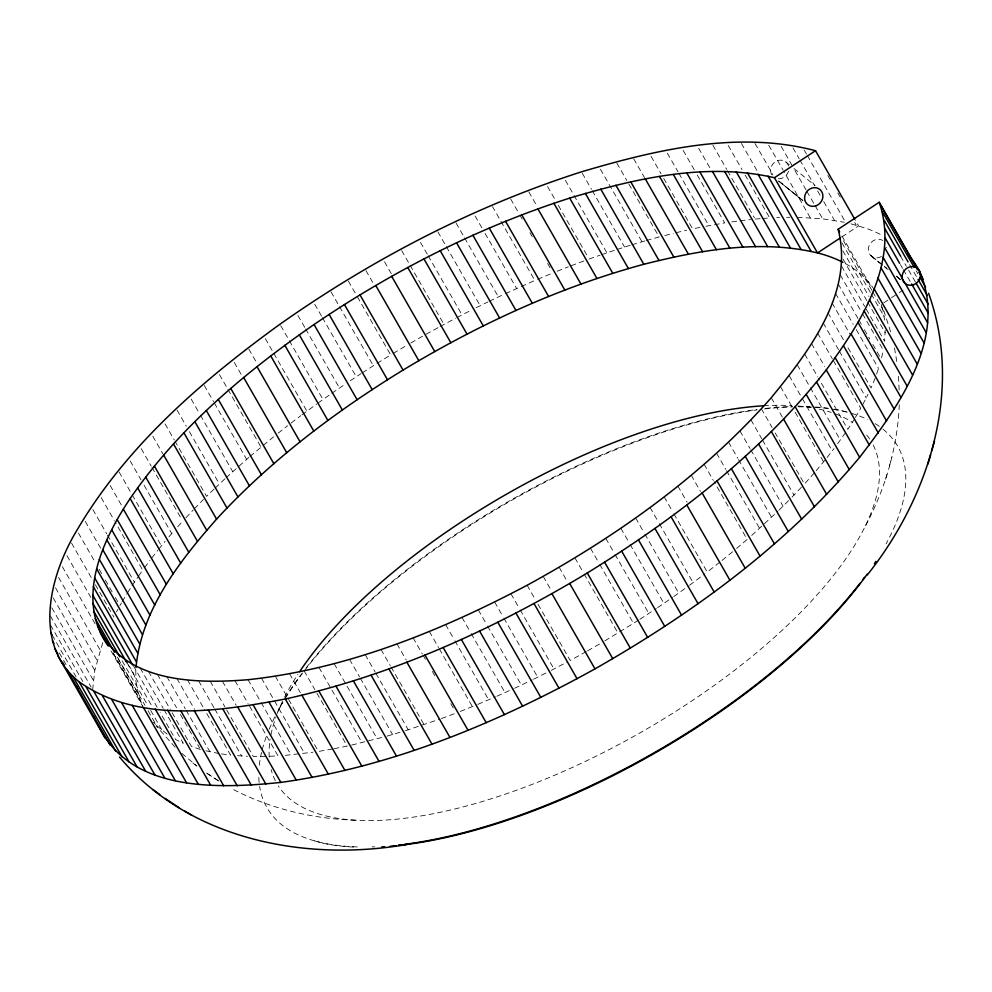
<?xml version="1.0" encoding="UTF-8"?>
<svg xmlns="http://www.w3.org/2000/svg" width="992" height="992" viewBox="0 0 992 992"><rect width="100%" height="100%" fill="white"/><g stroke="black" fill="none" stroke-linecap="round" stroke-linejoin="round"><path stroke-width="0.74" stroke-dasharray="4.96 3.72" d="M92.665 689.775L94.786 670.48L102.945 641.874M885.174 330.063L884.628 341.285L865.396 307.718M899.273 404.773C897.5 448.099 884.802 490.668 864.007 528.637M881.59 357.876L883.314 350.089M876.618 374.034L879.358 365.862M889.378 466.029L891.833 457.622M885.571 479.347L887.939 471.175M875.155 378.15L871.038 387.996L847.193 346.369M862.804 404.476L868.037 394.283M116.56 611.903L117.912 609.361M279.93 707.408L282.869 702.113M119.958 605.542L121.483 602.962M122.239 601.66L126.815 593.898M855.364 417.458L860.746 408.32L833.057 359.984M127.571 592.72L131.366 586.818M132.122 585.627L137.714 577.294M854.608 418.76L847.8 429.362L818.574 378.324M138.545 576.104L142.699 570.115L115.01 521.767M837.67 443.709L846.151 431.743M144.497 567.697L149.904 560.43M827.068 457.51L834.074 448.533M151.702 558.012L157.864 550.25M158.745 549.134L165.143 541.334M816.168 470.716L826.2 458.614M168.913 536.87L173.736 531.266M177.729 526.777L182.726 521.16M814.32 472.911L804.462 483.997L775.236 432.958M185.901 517.787L193.291 509.9M792.05 497.128L803.408 485.1M194.345 508.772L203.509 499.472M778.906 510.272L791.046 498.145M214.036 489.143L206.572 496.372L175.038 441.304M215.103 488.101L224.924 478.826M751.7 535.444L777.864 511.277M226.04 477.797L248.806 457.436M249.922 456.494L273.556 436.827M736.622 548.427L747.174 539.462L714.104 481.715M722.064 560.381L733.162 551.329M278.194 433.12L287.618 425.742M719.808 562.191L707.222 572.049L673.382 512.963M291.152 422.976L300.824 415.685M302.039 414.78L316.783 403.955M689.514 585.28L704.878 573.822M318.023 403.05L330.584 394.171M673.754 596.564L688.312 586.16M331.849 393.278L345.452 383.966M657.634 607.637L672.526 597.42M350.25 380.742L361.125 373.575M639.914 619.293L656.382 608.468M841.898 236.89L858.601 225.916L855.513 220.546M883.773 302.796L890.196 298.58M891.473 297.736L897.896 293.508M899.186 292.665L903.03 290.135M362.34 372.794L375.807 364.163M604.835 640.894L638.637 620.112M377.047 363.394L390.674 354.938L356.835 295.852M393.192 353.437L407.005 345.204M410.8 342.996L423.485 335.718M587.599 650.839L600.879 643.225M426.027 334.267L438.836 327.224M440.113 326.517L455.564 318.271M586.272 651.595L570.189 660.449L536.35 601.363M456.853 317.589L471.088 310.285M551.279 670.369L567.486 661.875M476.284 307.656L487.977 301.928M533.634 679.198L549.928 671.051M489.267 301.295L503.986 294.302M514.575 688.262L532.282 679.855M505.387 293.657L534.824 280.476L492.528 206.609M496.868 696.248L513.211 688.882M477.834 704.37L495.504 696.843M537.627 279.31L553.003 272.887M460.238 711.45L476.482 704.94M557.182 271.238L568.317 266.836M571.094 265.744L584.92 260.586M441.403 718.568L456.184 713.05M589.074 259.036L600.048 255.192M601.412 254.721L615.722 249.91M405.406 730.695L440.051 719.064M617.198 249.438L630.354 245.272M631.805 244.826L644.837 240.957M387.016 736.126L403.98 731.116M646.263 240.548L659.147 236.964L627.614 181.908M351.652 745.066L385.615 736.523M664.776 235.538L673.233 233.393M676.048 232.674L686.6 230.28M700.005 227.428L692.627 228.904L661.862 175.187M705.907 226.25L724.706 222.927L695.491 171.901M334.093 748.712L347.2 746.083L315.667 691.027M332.642 748.997L318.42 751.44L287.655 697.723M731.736 221.923L738.755 220.931M285.312 755.358L312.877 752.234M740.156 220.732L750.671 219.567M755.172 219.071L760.988 218.612M762.439 218.5L769.718 217.942L745.104 174.964M776.736 217.645L779.551 217.533M269.663 756.264L278.058 755.916L248.843 704.89M786.768 217.347L789.781 217.335M265.459 756.437L253.332 756.474L225.643 708.139M797.295 217.31L822.69 218.848L844.316 222.27M237.51 755.681L247.504 756.251M355.347 820.186C312.058 818.933 268.894 808.393 230.578 788.045M221.464 753.895L230.553 755.098L204.402 709.441M205.84 750.783L218.513 753.424M851 223.857L866.19 228.346A469.476 187.203 -29.8 0 1 882.781 235.6M314.6 840.881L322.921 843.188A363.469 145.526 -29.8 0 0 356.091 847.18M200.434 749.431L191.543 746.592L170.016 708.982M218.86 781.026L206.41 772.979M217.942 780.53L206.324 772.892M181.796 753.312L196.639 765.836M156.525 725.524L168.603 735.295M193.018 763.195L199.218 767.734M871.137 255.899L886.674 268.398M896.235 276.086L899.818 278.963M778.522 180.99L802.392 200.235L778.993 181.3M785.751 161.87L789.272 164.722M793.96 168.516L815.089 185.616M870.852 255.638L888.361 269.812M896.52 276.421L900.029 279.248M778.956 181.152L803.88 201.45M872.055 256.593L886.315 268.175M897.016 276.867L900.575 279.769M175.138 747.187L156.166 725.933M153.512 722.213L155.521 724.42M900.352 264.566L902.596 268.386M903.34 269.663L910.867 282.584M768.738 145.241L783.134 170.19M908.622 270.171L915.405 281.976M806.112 190.018L793.6 168.206M806.868 191.332L814.407 204.439M815.151 205.741L822.69 218.848M754.999 143.456L771.206 171.579A16.579 15.029 -51 0 0 771.553 172.645L772.88 174.964M810.278 217.806L783.854 171.48M916.348 271.039L917.885 273.73M909.602 264.616L917.29 278.045M900.6 256.184L906.39 266.29M827.824 175.485L830.899 180.866M837.818 192.944L840.906 198.313M854.744 222.493L856.282 225.172M804.19 150.015L806.496 154.045M807.265 155.384L845.717 222.53M792.98 147.907L799.13 158.646M799.899 159.997L814.519 185.504M817.594 190.886L820.669 196.255M823.744 201.624L834.52 220.422M841.985 235.997L871.98 288.374M843.498 240.808L871.956 290.495M872.724 291.834L882.731 309.293L884.69 320.701M841.972 242.916L870.43 292.603M871.199 293.942L884.269 316.783M842.803 250.753L868.955 296.41M842.915 258.924L866.76 300.564M867.529 301.903L885.224 332.791M841.551 266.079L864.627 306.367M840.249 274.883L861.775 312.48M862.544 313.832L882.545 348.738M838.228 283.972L858.229 318.891M858.998 320.23L861.304 324.26M864.379 329.629L869.761 339.028M872.836 344.398L879.755 356.488M835.512 293.334L853.194 324.223M856.27 329.592L878.577 368.54M741.458 143.493L757.615 171.703M832.077 302.944L849.772 333.833M827.96 312.79L844.118 341M728.178 145.427L742.028 169.595M823.162 322.859L838.538 349.717M839.306 351.056L866.227 398.065M712.864 145.204L726.714 169.384M727.483 170.723L754.404 217.719M817.681 333.126L832.288 358.633M811.53 343.554L824.612 366.395M698.628 148.217L710.929 169.694M804.735 354.156L817.805 376.985M683.178 150.412L694.722 170.55M797.283 364.895L809.596 386.384M810.365 387.723L840.36 440.101M667.331 153.14L678.094 171.938M678.863 173.278L708.858 225.655M789.21 375.745L801.524 397.234M802.292 398.573L832.288 450.951M651.087 156.389L661.094 173.848M780.53 386.694L792.062 406.832M795.138 412.201L823.596 461.9M771.243 397.718L782.787 417.855M633.739 158.819L644.515 177.618M761.385 408.791L772.16 427.589M616.85 163.097L626.845 180.556M750.969 419.901L761.732 438.7M762.501 440.051L794.034 495.107M600.445 169.235L641.973 241.75M740.007 431.024L750.002 448.483M750.783 449.822L783.085 506.23M582.242 173.166L591.48 189.286M592.249 190.625L624.551 247.033M728.537 442.147L737.763 458.254M738.532 459.594L771.602 517.34M565.366 180.284L606.906 252.799M716.559 453.22L725.784 469.34M726.553 470.679L759.624 528.426M547.547 186.521L555.235 199.95M558.31 205.319L588.306 257.697M704.109 464.256L713.335 480.376M528.798 191.878L537.255 206.646M691.213 475.218L700.439 491.338M677.883 486.092L687.109 502.2M510.706 199.032L519.163 213.801M519.932 215.14L522.238 219.17M529.926 232.599L532.233 236.629M547.621 263.488L550.696 268.857M664.156 496.843L672.613 511.612M650.058 507.458L658.514 522.238M659.283 523.578L693.123 582.664M475.081 215.958L482 228.048M485.076 233.418L516.609 288.486M635.612 517.936L644.068 532.704M644.837 534.043L678.677 593.129M456.072 223.039L463.772 236.468M464.541 237.807L498.381 296.893M620.843 528.228L629.3 542.996M630.069 544.335L663.908 603.421M437.869 231.83L445.557 245.26M446.326 246.611L480.165 305.697M605.777 538.321L614.246 553.09M615.015 554.429L648.855 613.527M420.484 242.358L427.403 254.436M428.172 255.787L462.012 314.873M590.463 548.204L598.92 562.972M599.689 564.324L633.528 623.41M401.661 250.542L409.349 263.971M410.118 265.31L443.957 324.396M574.901 557.851L583.358 572.632M584.127 573.971L617.198 631.718M384.499 261.752L391.418 273.842M559.141 567.263L567.598 582.031M543.207 576.389L551.664 591.17M365.961 270.593L373.649 284.022M527.124 585.243L535.581 600.011M348.378 281.083L356.066 294.512M510.93 593.786L519.386 608.567M520.155 609.906L553.995 668.992M331.03 291.846L338.718 305.276M339.487 306.615L373.327 365.701M494.648 602.02L503.105 616.788M503.874 618.128L537.714 677.226M314.712 304.209L321.631 316.299M322.4 317.638L356.24 376.724M478.318 609.906L486.787 624.687M487.556 626.026L521.395 685.112M297.922 315.468L304.842 327.558M305.61 328.898L339.45 387.984M461.974 617.458L470.431 632.226M471.2 633.566L505.04 692.652M280.686 325.599L322.983 399.466M445.631 624.638L454.088 639.406M454.857 640.745L488.696 699.844M265.335 338.619L273.036 352.048M273.804 353.388L306.875 411.134M429.338 631.433L438.563 647.553M439.332 648.892L472.403 706.639M248.843 349.11L257.312 363.89M413.106 637.844L422.344 653.964M423.113 655.303L425.419 659.333M432.338 671.423L435.414 676.792M450.79 703.65L453.865 709.02M396.986 643.858L406.212 659.978M234.31 362.452L241.998 375.881M381.002 649.45L390.228 665.57M390.997 666.909L424.068 724.656M219.455 374.567L227.143 387.996M227.912 389.348L260.983 447.082M365.18 654.621L375.174 672.08M375.943 673.432L408.245 729.827M204.302 385.454L213.528 401.562M214.297 402.913L246.599 459.308M349.544 659.358L359.55 676.817M360.319 678.168L392.621 734.564M191.183 399.094L199.64 413.875M200.421 415.214L232.723 471.609M334.143 663.66L377.208 738.854M177.06 410.118L186.298 426.225M189.373 431.607L219.368 483.972M318.99 667.492L362.068 742.698M165.032 423.857L174.27 439.964M304.122 670.877L314.898 689.676M289.565 673.791L300.34 692.602M152.818 436.257L162.812 453.716M275.354 676.246L286.886 696.384M141.199 448.644L151.193 466.104M151.962 467.443L181.958 519.82M261.491 678.218L273.804 699.695M274.573 701.046L304.569 753.412M130.2 460.995L140.963 479.793M144.051 485.175L171.728 533.51M248.037 679.706L260.338 701.195M261.107 702.534L291.102 754.912M119.077 471.944L131.39 493.433M132.159 494.772L161.386 545.811M234.992 680.71L248.062 703.539M222.394 681.231L236.232 705.411M110.162 485.497L122.475 506.986M210.254 681.281L224.874 706.788M101.172 497.6L114.241 520.428M198.611 680.834L213.999 707.693M214.768 709.032L241.688 756.028M92.864 509.566L106.702 533.746M107.471 535.085L134.391 582.081M187.476 679.904L203.633 708.102M176.886 678.491L194.568 709.379M85.275 521.383L100.663 548.241M166.83 676.594L185.293 708.821M186.062 710.16L209.907 751.8M78.418 533.026L95.344 562.576M99.188 569.284L102.263 574.653M105.338 580.022L112.257 592.112M115.345 597.482L118.42 602.863M157.356 674.225L176.588 707.792M180.432 714.513L199.665 748.08M148.478 671.386L169.248 707.643M71.548 543.12L92.306 579.39M95.381 584.759L113.844 616.987M140.194 668.075L163.271 708.362M164.04 709.702L183.272 743.281L175.609 739.511L160.233 712.653M133.312 665.657L157.158 707.284M66.96 555.694L90.793 597.32M127.063 662.768L152.446 707.085M128.228 665.086C139.004 677.214 135.532 694.214 143.505 707.705M122.14 660.846L147.622 705.114M150.697 710.483L162.229 730.62M117.304 657.039L144.993 705.386M148.068 710.756L155.756 724.185M118.296 658.924L138.297 693.842M113.038 652.848L143.034 705.225M113.621 653.964L140.542 700.96M111.005 650.938L142.538 705.994M62.36 566.68L95.43 624.414M58.54 577.394L100.08 649.909M55.515 587.834L97.042 660.35M53.258 597.965L94.786 670.48M51.807 607.786L93.335 680.301M50.369 615.908L91.128 687.084M50.505 625.034L82.807 681.43M52.192 635.116L76.037 676.742M59.297 652.86L66.997 666.289M781.101 146.233L792.868 166.904M883.785 310.608L891.163 333.424M881.206 304.482L882.731 309.293M894.511 348.068L897.264 364.399M898.467 376.315L899.174 390.067M135.805 670.344L135.916 678.516M882.967 429.164A363.469 144.931 -29.8 0 1 886.067 543.864M374.778 846.821A363.469 144.931 -29.8 0 1 372.074 846.908M357.343 846.908A363.469 144.931 -29.8 0 1 259.619 786.433M259.123 782.415A363.469 144.931 -29.8 0 1 258.788 776.885M259.321 765.278A363.469 144.931 -29.8 0 1 261.541 752.482M262.186 749.84A363.469 144.931 -29.8 0 1 267.493 733.46M269.192 729.232A363.469 144.931 -29.8 0 1 275.193 716.261M277.822 711.227A363.469 144.931 -29.8 0 1 282.894 702.274M285.237 698.393A363.469 144.931 -29.8 0 1 302.709 672.96M304.507 670.604A363.469 144.931 -29.8 0 1 757.132 409.87M764.485 408.952A363.469 144.931 -29.8 0 1 792.509 406.906M798.386 406.807A363.469 144.931 -29.8 0 1 811.543 407.067M814.37 407.228A363.469 144.931 -29.8 0 1 828.618 408.58M833.131 409.25A363.469 144.931 -29.8 0 1 848.656 412.56L841.662 410.626A363.469 145.526 -29.8 0 0 834.458 409.212M851.297 413.304A363.469 144.931 -29.8 0 1 867.516 419.492M875.118 423.634A363.469 144.931 -29.8 0 1 879.73 426.696M845.407 263.624A421.017 167.884 -29.8 0 1 873.047 287.866M873.208 445.048A342.897 136.735 -29.8 0 1 642.506 731.439A342.897 136.735 -29.8 0 1 278.355 785.999M275.379 780.828A342.897 136.735 -29.8 0 1 271.138 769.532M269.204 757.057A342.897 136.735 -29.8 0 1 270.159 739.201M270.94 734.849A342.897 136.735 -29.8 0 1 275.838 717.39M277.301 713.446A342.897 136.735 -29.8 0 1 282.546 701.356M284.568 697.227A342.897 136.735 -29.8 0 1 297.947 674.225M763.604 405.778A342.897 136.735 -29.8 0 1 791.901 405.604M797.828 406.013A342.897 136.735 -29.8 0 1 810.935 407.588M819.119 409.138A342.897 136.735 -29.8 0 1 831.234 412.399M835.462 413.887A342.897 136.735 -29.8 0 1 852.76 422.58M866.686 435.029A342.897 136.735 -29.8 0 1 870.232 439.878M285.088 698.132A363.469 145.526 -29.8 0 1 301.655 673.828M306.144 667.938A363.469 145.526 -29.8 0 1 756.896 409.473M765.712 408.394A363.469 145.526 -29.8 0 1 792.31 406.559M798.188 406.46A363.469 145.526 -29.8 0 1 809.931 406.683M815.598 407.005A363.469 145.526 -29.8 0 1 828.456 408.295M886.6 247.442A9.697 8.779 -51 0 1 886.6 247.839M881.516 256.494A9.697 8.779 -51 0 1 870.009 254.684A9.697 8.779 -51 0 1 871.013 242.569A9.697 8.779 -51 0 1 882.855 240.51M771.714 174.741A9.697 8.779 -51 0 1 776.203 161.225A9.697 8.779 -51 0 1 788.516 165.986M788.516 171.194A9.697 8.779 -51 0 1 777.567 178.709"/><path stroke-width="1.49" d="M108.116 645.928C75.008 599.59 102.238 540.082 130.15 498.567C178.3 428.346 244.565 372.707 314.042 324.508C392.919 270.977 478.789 227.156 569.706 198.102C635.388 178.548 706.192 161.956 774.442 177.729L817.507 252.935L840.621 237.733M136.003 667.517C141.385 609.596 179.49 561.311 216.566 519.138C270.754 460.4 335.073 411.742 403.05 370.078C478.256 324.644 558.856 287.283 643.808 264.281C701.059 249.835 762.278 238.762 820.595 253.704A421.017 167.884 -29.8 0 1 842.927 262.322M854.744 219.207L815.523 150.71C737.936 130.274 656.493 149.631 581.473 171.827C473.742 206.324 372.273 259.172 279.918 324.26C201.748 380.94 126.232 446.14 76.88 530.336C50.009 574.678 31.794 644.093 79.075 681.789C138.768 723.9 218.042 711.524 285.324 699.025C392.423 675.316 493.594 629.399 587.276 572.992C676.432 517.985 761.186 452.761 826.249 369.917C860.622 323.082 899.794 262.57 879.222 202.256L838.141 229.276C854.447 292.702 808.939 351.515 771.243 397.718C702.906 475.205 617.421 535.916 527.124 585.243C440.138 631.284 346.58 669.092 248.037 679.706C196.962 683.81 129.332 682.905 100.428 632.499M99.051 726.417C130.622 792.484 219.331 788.714 280.86 782.403C392.063 767.014 497.327 722.858 594.989 668.868C693.358 612.82 786.718 544.682 859.63 457.324C898.368 406.856 947.943 338.086 919.77 271.709A469.476 187.203 -29.8 0 0 908.139 254.857M867.281 574.963C929.095 497.314 963.344 389.819 928.574 293.272M931.748 450.715L934.514 441.229M927.929 464.033L930.62 454.795M774.442 177.729L815.523 150.71M406.187 844.601C304.383 861.998 188.381 839.517 119.511 757.008M179.403 807.922L165.007 798.362M184.599 810.972L192.026 815.436M152.929 789.558L159.861 794.642M916.162 283.278L928.214 304.246M884.616 247.628L901.592 277.103A16.579 15.029 -51 0 0 901.939 278.169L904.605 282.807A16.579 15.029 -51 0 0 905.324 283.625L927.681 322.834M879.222 202.256L917.674 269.402M919.212 272.093L922.287 277.462M879.991 204.017L917.674 269.824M919.212 272.502L923.056 279.223M882.496 211.953L914.029 267.009M920.192 277.76L925.573 287.159M884.219 220.298L908.064 261.938M918.059 279.397L927.297 295.504M883.153 257.449L926.23 332.655M880.908 267.58L923.974 342.786M877.87 278.02L920.948 353.226M874.051 288.734L917.129 363.94M838.141 229.276L839.678 231.967M869.463 299.72L912.528 374.926M864.106 310.942L907.172 386.148M857.993 322.388L901.071 397.594M768.044 176.13L811.121 251.336M851.136 334.031L894.214 409.237M758 174.245L801.065 249.451M747.398 172.831L790.463 248.037M843.56 345.848L886.625 421.054M736.262 171.901L779.34 247.107M835.252 357.814L878.317 433.02M724.619 171.455L767.696 246.661M826.249 369.917L869.327 445.123M712.492 171.492L755.557 246.698M699.893 172.013L742.958 247.219M816.565 382.118L859.63 457.324M686.848 173.03L729.914 248.223M806.211 394.419L849.288 469.625M673.382 174.518L716.447 249.724M795.224 406.77L838.29 481.976M659.531 176.489L702.596 251.695M783.606 419.157L826.671 494.363M645.308 178.932L688.386 254.138M630.751 181.846L673.828 257.052M771.379 431.557L814.457 506.763M615.883 185.231L658.961 260.437M758.582 443.957L801.66 519.163M600.743 189.075L643.808 264.281M745.228 456.32L788.305 531.526M585.33 193.366L628.407 268.572M731.352 468.621L774.417 543.827M569.706 198.102L612.771 273.308M716.968 480.847L760.033 556.053M553.883 203.273L596.948 278.479M702.113 492.962L745.178 568.168M537.9 208.866L580.965 284.072M521.767 214.88L564.845 290.086M686.799 504.953L729.876 580.159M505.548 221.29L548.613 296.496M671.076 516.795L714.153 592.001M489.254 228.098L532.32 303.292M654.968 528.476L698.033 603.669M472.911 235.278L515.976 310.484M638.501 539.946L681.566 615.152M456.556 242.817L499.633 318.023M621.711 551.205L664.776 626.411M440.225 250.716L483.302 325.909M604.624 562.228L647.689 637.434M423.956 258.937L467.021 334.143M587.276 572.992L630.342 648.198M407.762 267.48L450.827 342.686M569.693 583.482L612.758 658.676M391.679 276.334L434.744 351.54M375.745 285.473L418.81 360.666M551.924 593.662L594.989 668.868M359.984 294.872L403.05 370.078M533.994 603.533L577.059 678.739M344.422 304.519L387.488 379.725M515.927 613.056L559.004 688.262M329.096 314.414L372.174 389.608M497.786 622.232L540.851 697.438M314.042 324.508L357.108 399.714M479.57 631.036L522.648 706.242M299.274 334.8L342.339 410.006M461.342 639.456L504.407 714.649M284.828 345.266L327.893 420.472M443.126 647.454L486.192 722.66M270.717 355.88L313.794 431.086M424.948 655.042L468.013 730.248M257.002 366.643L300.068 441.849M406.856 662.197L449.922 737.391M243.672 377.506L286.738 452.712M230.776 388.467L273.842 463.673M388.876 668.893L431.942 744.099M218.327 399.503L261.392 474.709M371.045 675.13L414.123 750.336M206.348 410.589L249.414 485.795M353.4 680.896L396.478 756.102M194.866 421.699L237.944 496.905M335.978 686.179L379.043 761.385M183.917 432.822L226.982 508.028M318.804 690.965L361.869 766.171M173.488 443.932L216.566 519.138M301.903 695.256L344.98 770.462M163.63 455.018L206.708 530.224M154.355 466.042L197.42 541.235M285.324 699.025L328.402 774.231M145.663 476.991L188.74 552.184M269.092 702.274L312.158 777.48M137.59 487.841L180.668 563.034M253.233 705.002L296.31 780.208M130.15 498.567L173.216 573.773M237.795 707.197L280.86 782.403M123.343 509.169L166.42 584.375M117.205 519.61L160.27 594.816M222.778 708.858L265.856 784.064M111.724 529.864L154.789 605.07M208.233 709.987L251.311 785.193M106.913 539.933L149.99 615.139M102.796 549.779L145.861 624.985M194.184 710.57L237.249 785.776M99.374 559.401L142.439 634.595M180.656 710.619L223.721 785.825M96.646 568.751L139.723 643.957M94.637 577.84L137.702 653.046M167.673 710.123L210.738 785.329M93.322 586.644L136.4 661.85M92.727 595.138L132.73 664.975M155.26 709.082L198.326 784.288M125.525 660.089L127.063 662.768M92.851 603.322L125.922 661.069M93.682 611.159L119.834 656.816M95.22 618.636L114.452 652.215M97.476 625.766L109.008 645.904M143.431 707.507L186.508 782.713M132.234 705.399L175.299 780.605M121.669 702.758L164.734 777.964M111.761 699.583L154.826 774.789M102.536 695.9L145.601 771.106M93.992 691.697L137.07 766.903M86.168 686.985L129.245 762.191M50.654 632.425L52.192 635.116M79.075 681.789L122.14 756.995M52.378 640.77L53.915 643.461M72.714 676.098L115.779 751.304M67.109 669.935L110.174 745.141M54.895 648.718L57.97 654.088M62.583 662.148L64.12 664.826M69.502 674.225L71.04 676.916M76.421 686.315L77.959 689.006M93.347 715.864L94.885 718.543M58.181 656.233L105.326 738.507M885.149 229.04L900.6 256.184M885.286 238.154L899.595 263.289M911.623 283.923L928.351 313.36M299.584 671.745A342.897 136.735 -29.8 0 1 763.604 405.778M864.503 577.344A363.469 144.931 -29.8 0 1 862.755 579.688M860.076 583.209A363.469 144.931 -29.8 0 1 404.5 844.328M401.562 844.688A363.469 144.931 -29.8 0 1 398.648 845.023M875.899 561.398A363.469 145.526 -29.8 0 1 874.398 563.692M867.219 574.132A363.469 145.526 -29.8 0 1 398.871 845.42M395.969 845.717A363.469 145.526 -29.8 0 1 390.24 846.25M384.611 846.684A363.469 145.526 -29.8 0 1 381.833 846.858M816.329 205.679A9.697 8.779 -51 0 0 820.074 189.658A9.697 8.779 -51 0 0 804.859 195.684A9.697 8.779 -51 0 0 816.329 205.679M913.868 284.605A9.697 8.779 -51 0 0 917.612 268.584A9.697 8.779 -51 0 0 902.398 274.61A9.697 8.779 -51 0 0 913.868 284.605"/></g></svg>
